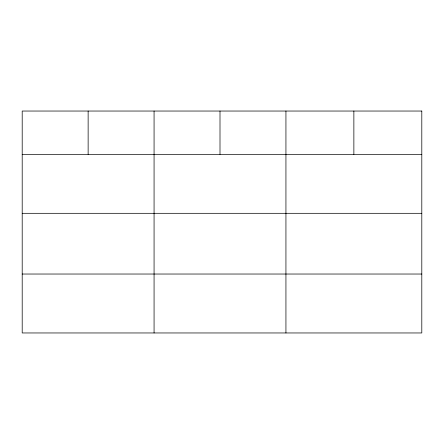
<?xml version="1.0" encoding="UTF-8"?>
<svg xmlns="http://www.w3.org/2000/svg" width="444" height="444" viewBox="0 0 444 444"><rect width="100%" height="100%" fill="white"/><g stroke="black" fill="none" stroke-linecap="round" stroke-linejoin="round"><path stroke-width="0.67" d="M22.2 154.384L421.8 154.384M22.2 213.314L421.8 213.314M22.2 274.031L421.8 274.031M353.868 111.039L353.868 154.384M285.936 111.039L285.936 332.961M220.002 111.039L220.002 154.384M154.068 111.039L154.068 332.961M88.134 111.039L88.134 154.384M421.8 111.039L22.2 111.039L22.2 332.961L421.8 332.961L421.8 111.039"/></g></svg>
